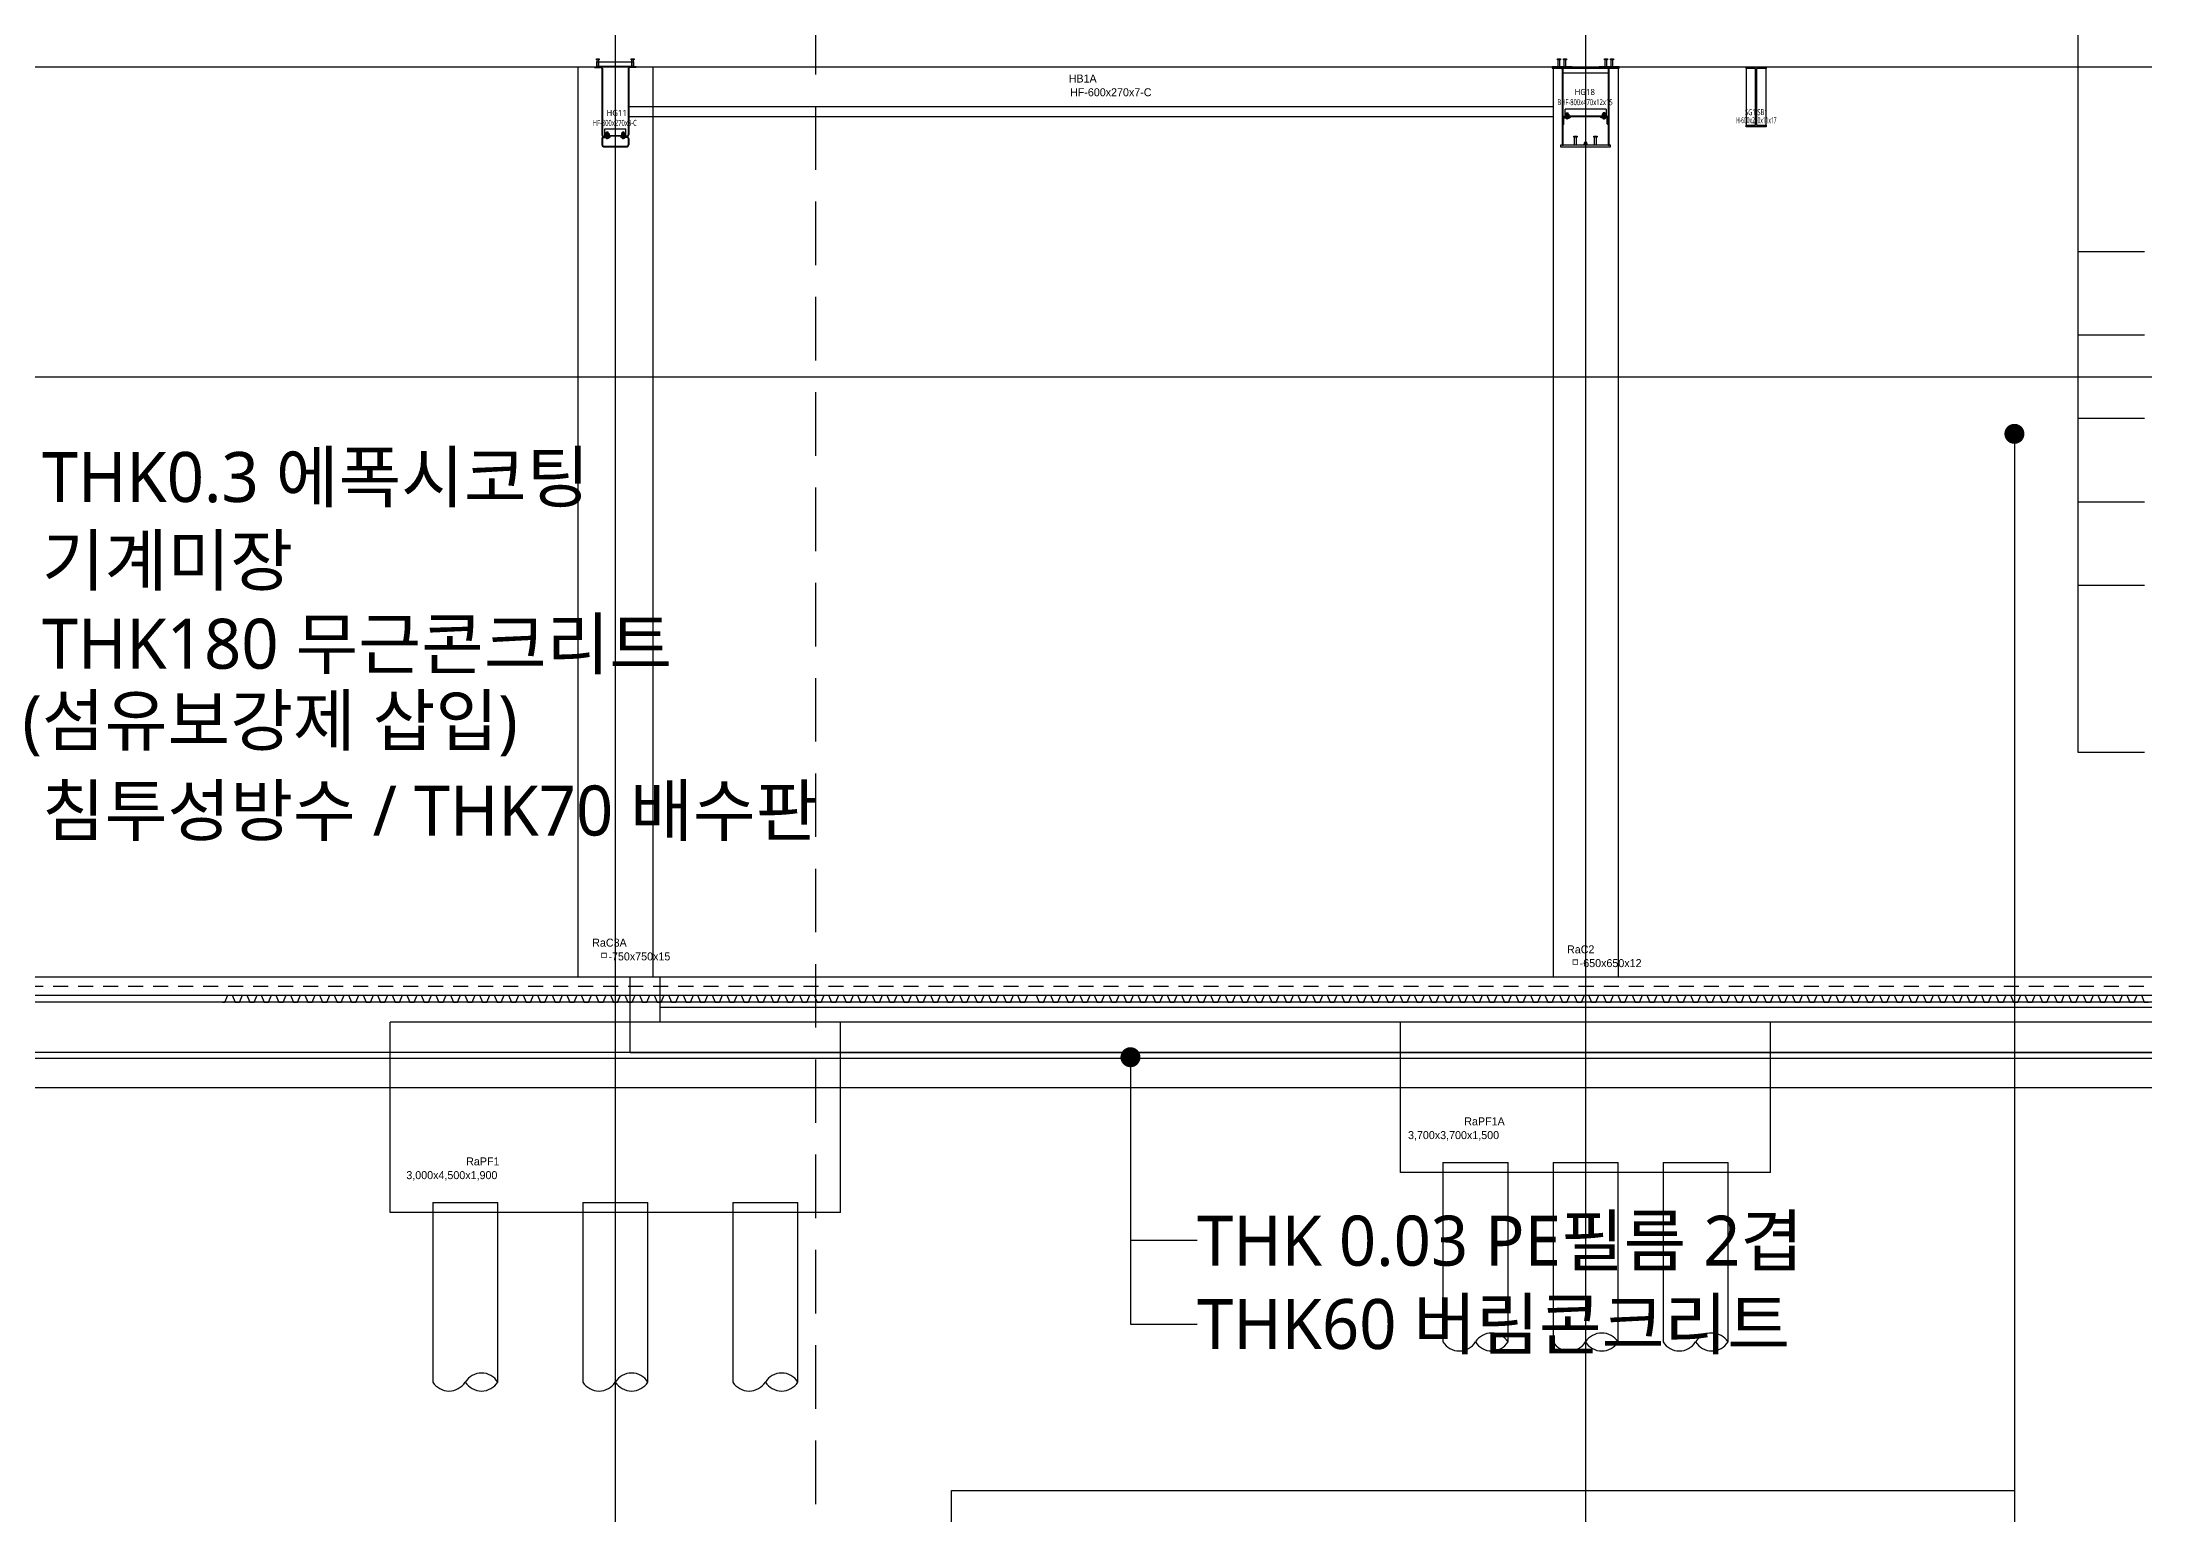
# Model space of a CAD drawing. Header units: millimetres. Extents: x 367092 to 767578, y 396038 to 811791.
# Drawn here: x 446291 to 467312, y 426778 to 441498 of the extents above; entities that cross this region are included whole.
import ezdxf
from ezdxf.enums import TextEntityAlignment as Align

# ---------------------------------------------------------------- set-up
doc = ezdxf.new("R2010")
doc.units = ezdxf.units.MM
doc.header["$LTSCALE"] = 100
doc.header["$MEASUREMENT"] = 0
doc.header["$PDSIZE"] = -10
for name, pattern in [('CENTER', [2, 1.25, -0.25, 0.25, -0.25]), ('HID', [2.5, 1.5, -1]), ('HIDDEN', [9.525, 6.35, -3.175])]:
    doc.linetypes.add(name, pattern=pattern)
doc.layers.get('0').update_dxf_attribs({"linetype": 'CONTINUOUS'})
doc.layers.get('Defpoints').update_dxf_attribs({"color": 171, "linetype": 'CONTINUOUS'})
for name, color, linetype in [('BOLT', 8, 'CONTINUOUS'), ('cen', 14, 'CONTINUOUS'), ('CEN(ST)', 1, 'CENTER'), ('CON', 2, 'CONTINUOUS'), ('ELE-6', 8, 'CONTINUOUS'), ('FIN', 8, 'CONTINUOUS'), ('HF', 3, 'CONTINUOUS'), ('LED', 7, 'CONTINUOUS'), ('plate', 8, 'CONTINUOUS'), ('R', 3, 'CONTINUOUS'), ('SB', 7, 'CONTINUOUS'), ('STEEL', 5, 'CONTINUOUS'), ('STL', 3, 'CONTINUOUS'), ('STUD', 6, 'CONTINUOUS'), ('SYM', 7, 'CONTINUOUS'), ('TEXT(MIN)', 7, 'CONTINUOUS'), ('TITLE', 7, 'CONTINUOUS'), ('W', 7, 'CONTINUOUS'), ('wire-meshes', 1, 'CONTINUOUS'), ('배수판', 5, 'CONTINUOUS')]:
    doc.layers.add(name, color=color, linetype=linetype)
doc.styles.add('CGS', font='cgse', dxfattribs={"bigfont": 'cgs'})
doc.styles.add('TE', font='malgun_0.ttf')
doc.styles.add('나눔바른고딕', font='NanumBarunGothic.ttf')
doc.dimstyles.new('NDIM 1200', dxfattribs={"dimscale": 500, "dimtxt": 3, "dimasz": 1, "dimexe": 2, "dimexo": 2, "dimgap": 1, "dimtad": 1, "dimdec": 0, "dimdsep": 46, "dimtxsty": 'CGS', "dimblk": 'DOT0', "dimcen": 1, "dimdle": 8, "dimclrd": 2, "dimclre": 2, "dimclrt": 2, "dimadec": 0, "dimazin": 0, "dimtfac": 1, "dimtdec": 0, "dimtix": 1, "dimtmove": 2, "dimatfit": 3, "dimldrblk": 'DOT0', "dimfxl": 1, "dimtolj": 1, "dimtzin": 0, "dimlwd": -1, "dimlwe": -1, "dimarcsym": 0})

# ---------------------------------------------------------------- blocks, each defined once
blk = doc.blocks.new('DOT0')
blk.add_line((-3, 0), (3, 0))
at = {"color": 6}
blk.add_circle((0, 0), 0.75, dxfattribs=at)
blk = doc.blocks.new('A$C51E23882')
at = {"layer": 'TITLE'}
blk.add_lwpolyline([(8500, 0), (0, 0), (0, 5200), (8500, 5200)], close=True, dxfattribs=at)
for points in [[(8500, 3200), (0, 3200)], [(3300, 3200), (3300, 0)], [(5300, 3200), (5300, 0)], [(3300, 1600), (8500, 1600)]]:
    blk.add_lwpolyline(points, dxfattribs=at)
at = {"layer": 'TITLE', "style": '나눔바른고딕'}
for s, p in [('F.L', (4352, 2378)), ('S.L', (4352, 778))]:
    blk.add_text(s, height=700, dxfattribs=at).set_placement(p, align=Align.MIDDLE)
blk = doc.blocks.new('*U325')
at = {"layer": 'BOLT'}
for p, q in [((-20, 0), (20, 0)), ((-20, 0), (-20, -4)), ((-17, 18), (17, 18)), ((20, 0), (20, -4)), ((-20, -4), (20, -4)), ((-18, -19), (-18, -6)), ((-14, -4), (14, -4)), ((-14, -20), (14, -20)), ((-10, -20), (-10, -31)), ((-10, -31), (-8, -33)), ((-10, -31), (10, -31)), ((-9, -19), (-9, -6)), ((-8, -33), (8, -33)), ((10, -31), (8, -33)), ((9, -19), (9, -6)), ((10, -20), (10, -31)), ((18, -19), (18, -6))]:
    blk.add_line(p, q, dxfattribs=at)
at = {"layer": 'BOLT', "linetype": 'HIDDEN'}
for p, q in [((-10, 18), (-10, 0)), ((10, 18), (10, 0))]:
    blk.add_line(p, q, dxfattribs=at)
at = {"layer": 'BOLT'}
for centre, radius, start, end in [((0, 13), 17.6, 15.5187, 164.4813), ((-14, -11), 6.71, 47.8966, 132.1034), ((-14, -14), 6.71, 227.8966, 312.1034), ((0, -29), 24.2, 68.2132, 111.7868), ((0, 4), 24.2, 248.2132, 291.7868), ((14, -11), 6.71, 47.8966, 132.1034), ((14, -14), 6.71, 227.8966, 312.1034)]:
    blk.add_arc(centre, radius, start, end, dxfattribs=at)
at = {"layer": 'cen'}
blk.add_line((0, 36), (0, -38), dxfattribs=at)
blk = doc.blocks.new('SB16')
at = {"layer": 'STUD'}
for p, q in [((-8, 0), (-8, 70)), ((8, 0), (8, 70))]:
    blk.add_line(p, q, dxfattribs=at)
blk.add_lwpolyline([(-15, 70), (-15, 80), (14, 80), (14, 70)], close=True, dxfattribs=at)
blk = doc.blocks.new('*U327')
at = {"layer": 'Defpoints'}
blk.add_point((0, 0), dxfattribs=at)
at = {"layer": 'HF'}
for p, q in [((-209, 0), (-147, 0)), ((-209, 0), (-209, -6)), ((209, 0), (147, 0)), ((209, 0), (209, -6)), ((-209, -6), (-147, -6)), ((-135, -18), (-135, -682)), ((-129, -18), (-129, -682)), ((129, -18), (129, -682)), ((135, -18), (135, -682)), ((209, -6), (147, -6)), ((-135, -718), (-135, -782)), ((-129, -718), (-129, -782)), ((-117, -694), (-55, -694)), ((-117, -700), (-55, -700)), ((-117, -706), (-55, -706)), ((-117, -794), (117, -794)), ((-117, -800), (117, -800)), ((-55, -694), (-55, -700)), ((-55, -700), (-55, -706)), ((117, -694), (55, -694)), ((55, -694), (55, -700)), ((117, -700), (55, -700)), ((55, -700), (55, -706)), ((117, -706), (55, -706)), ((129, -718), (129, -782)), ((135, -718), (135, -782))]:
    blk.add_line(p, q, dxfattribs=at)
for centre, radius, start, end in [((-147, -18), 18, 360, 450), ((147, -18), 18, 90, 180), ((-147, -18), 12, 360, 450), ((147, -18), 12, 90, 180), ((-117, -682), 18, 180, 270), ((-117, -718), 18, 90, 180), ((-117, -782), 18, 180, 270), ((-117, -682), 12, 180, 270), ((-117, -718), 12, 90, 180), ((-117, -782), 12, 180, 270), ((117, -682), 12, 270, 360), ((117, -682), 18, 270, 360), ((117, -718), 18, 0, 90), ((117, -718), 12, 0, 90), ((117, -782), 12, 270, 360), ((117, -782), 18, 270, 360)]:
    blk.add_arc(centre, radius, start, end, dxfattribs=at)
blk = doc.blocks.new('*U326')
for p, q in [((185, 0), (185, -50)), ((-185, 0), (-185, -50)), ((-185, 0), (185, 0)), ((-185, -50), (185, -50))]:
    blk.add_line(p, q)
at = {"linetype": 'ByBlock'}
blk.add_line((-185, -6), (185, -6), dxfattribs=at)
at = {"layer": 'Defpoints'}
blk.add_point((0, -50), dxfattribs=at)
blk = doc.blocks.new('HG11-SEC')
at = {"layer": 'plate'}
for p, q in [((-105, -694), (-105, -619)), ((-105, -619), (105, -619)), ((105, -694), (105, -619))]:
    blk.add_line(p, q, dxfattribs=at)
for points in [[(-105, -688), (105, -688)], [(105, -694), (-105, -694)]]:
    blk.add_lwpolyline(points, dxfattribs=at)
at = {"layer": 'BOLT', "rotation": 180}
for p in [(-80, -688), (80, -688)]:
    blk.add_blockref('*U325', p, dxfattribs=at)
at = {"layer": 'HF'}
blk.add_blockref('*U327', (0, 0), dxfattribs=at)
at = {"layer": 'plate', "xscale": -1, "rotation": 180}
blk.add_blockref('*U326', (0, 0), dxfattribs=at)
at = {"layer": 'STUD'}
for p in [(-174, 0), (174, 0)]:
    blk.add_blockref('SB16', p, dxfattribs=at)
at = {"layer": 'Defpoints', "style": '나눔바른고딕', "width": 0.6}
blk.add_text('HF-800x270x8-C', height=60, dxfattribs=at).set_placement((-6, -609), align=Align.BOTTOM_CENTER)
at = {"layer": 'Defpoints', "style": '나눔바른고딕'}
blk.add_text('HG11', height=60, dxfattribs=at).set_placement((14, -509), align=Align.BOTTOM_CENTER)
blk = doc.blocks.new('*U383')
at = {"layer": 'BOLT'}
for p, q in [((-20, 0), (20, 0)), ((-20, 0), (-20, -4)), ((-17, 15), (17, 15)), ((20, 0), (20, -4)), ((-20, -4), (20, -4)), ((-18, -19), (-18, -6)), ((-14, -4), (14, -4)), ((-14, -20), (14, -20)), ((-10, -20), (-10, -31)), ((-10, -31), (-8, -33)), ((-10, -31), (10, -31)), ((-9, -19), (-9, -6)), ((-8, -33), (8, -33)), ((10, -31), (8, -33)), ((9, -19), (9, -6)), ((10, -20), (10, -31)), ((18, -19), (18, -6))]:
    blk.add_line(p, q, dxfattribs=at)
at = {"layer": 'BOLT', "linetype": 'HIDDEN'}
for p, q in [((-10, 15), (-10, 0)), ((10, 15), (10, 0))]:
    blk.add_line(p, q, dxfattribs=at)
at = {"layer": 'BOLT'}
for centre, radius, start, end in [((0, 10), 17.6, 15.5187, 164.4813), ((-14, -11), 6.71, 47.8966, 132.1034), ((-14, -14), 6.71, 227.8966, 312.1034), ((0, -29), 24.2, 68.2132, 111.7868), ((0, 4), 24.2, 248.2132, 291.7868), ((14, -11), 6.71, 47.8966, 132.1034), ((14, -14), 6.71, 227.8966, 312.1034)]:
    blk.add_arc(centre, radius, start, end, dxfattribs=at)
at = {"layer": 'cen'}
blk.add_line((0, 33), (0, -38), dxfattribs=at)
blk = doc.blocks.new('W')
at = {"layer": 'W'}
h = blk.add_hatch(color=256, dxfattribs=at)
h.dxf.hatch_style = 1
edge = h.paths.add_edge_path()
edge.add_line((0, 0), (0, 7.5))
edge.add_arc((0, 0), 7.5, 90, 180)
edge.add_line((-7.5, 0), (0, 0))
blk.add_lwpolyline([(0, 0), (0, 7.5, 0.4142136), (-7.5, 0)], format="xyb", close=True, dxfattribs=at)
blk = doc.blocks.new('*U382')
at = {"layer": 'STUD', "color": 0, "linetype": 'ByBlock'}
for p, q in [((0, 11), (-80, 11)), ((0, -11), (-80, -11))]:
    blk.add_line(p, q, dxfattribs=at)
blk.add_lwpolyline([(-80, -17), (-90, -17), (-90, 17), (-80, 17)], close=True, dxfattribs=at)
blk = doc.blocks.new('R')
at = {"layer": 'R', "const_width": 15}
blk.add_lwpolyline([(-7.5, -15, 1), (7.5, -15, 1)], format="xyb", close=True, dxfattribs=at)
at = {"layer": 'R'}
blk.add_circle((0, -15), 15, dxfattribs=at)
blk = doc.blocks.new('HG18-SEC')
at = {"layer": 'W'}
h = blk.add_hatch(color=256, dxfattribs=at)
h.dxf.hatch_style = 1
h.paths.add_polyline_path([(-225, -15), (-235, -25), (-235, -15)])
h = blk.add_hatch(color=256, dxfattribs=at)
h.dxf.hatch_style = 1
h.paths.add_polyline_path([(225, -15), (235, -25), (235, -15)])
h = blk.add_hatch(color=256, dxfattribs=at)
h.dxf.hatch_style = 1
edge = h.paths.add_edge_path()
edge.add_line((-225, -575), (-225, -582))
edge.add_arc((-234, -567), 18.2, 300.2401, 362.539)
edge.add_arc((-227, -564), 10.7, 278.6843, 351.3157, ccw=False)
h = blk.add_hatch(color=256, dxfattribs=at)
h.dxf.hatch_style = 1
edge = h.paths.add_edge_path()
edge.add_line((225, -575), (225, -582))
edge.add_arc((234, -567), 18.2, 177.461, 239.7599, ccw=False)
edge.add_arc((227, -564), 10.7, 188.6843, 261.3157)
h = blk.add_hatch(color=256, dxfattribs=at)
h.dxf.hatch_style = 1
h.paths.add_polyline_path([(-225, -785), (-235, -775), (-235, -785)])
h = blk.add_hatch(color=256, dxfattribs=at)
h.dxf.hatch_style = 1
h.paths.add_polyline_path([(225, -785), (235, -775), (235, -785)])
at = {"layer": 'Defpoints'}
for p in [(-235, -20), (235, -20), (0, -785), (0, -800)]:
    blk.add_point(p, dxfattribs=at)
at = {"layer": 'HF', "linetype": 'ByBlock'}
for points in [[(-135, 0), (-335, 0), (-335, -15), (-135, -15)], [(335, 0), (135, 0), (135, -15), (335, -15)], [(-235, -785), (-225, -785), (-225, -15), (-235, -15)], [(225, -785), (235, -785), (235, -15), (225, -15)], [(-250, -800), (250, -800), (250, -785), (-250, -785)]]:
    blk.add_lwpolyline(points, close=True, dxfattribs=at)
for points in [[(-207, -509), (-159, -509, 0.414214), (-150, -500), (-225, -500), (-225, -575, 0.414214), (-216, -566), (-216, -518, -0.414214)], [(207, -509), (159, -509, -0.414214), (150, -500), (225, -500), (225, -575, -0.414214), (216, -566), (216, -518, 0.414214)]]:
    blk.add_lwpolyline(points, format="xyb", close=True, dxfattribs=at)
at = {"layer": 'plate'}
for p, q in [((225, -15), (-225, -15)), ((225, -15), (-225, -15)), ((225, -15), (-225, -15)), ((225, -19), (-225, -19)), ((225, -19), (-225, -19)), ((225, -19), (-225, -19)), ((225, -65), (-225, -65)), ((225, -65), (-225, -65)), ((225, -65), (-225, -65)), ((205, -425), (-205, -425)), ((-205, -500), (-205, -425)), ((205, -494), (-205, -494)), ((205, -500), (-205, -500)), ((205, -425), (205, -500))]:
    blk.add_line(p, q, dxfattribs=at)
at = {"layer": 'W'}
for points in [[(-225, -15), (-235, -25), (-235, -15)], [(225, -15), (235, -25), (235, -15)], [(-225, -785), (-235, -775), (-235, -785)], [(225, -785), (235, -775), (235, -785)]]:
    blk.add_lwpolyline(points, close=True, dxfattribs=at)
for points in [[(-225, -575), (-225, -582, 0.278729), (-216, -566, -0.327968)], [(225, -575), (225, -582, -0.278729), (216, -566, 0.327968)]]:
    blk.add_lwpolyline(points, format="xyb", close=True, dxfattribs=at)
at = {"xscale": -1}
blk.add_blockref('W', (-225, -500), dxfattribs=at)
blk.add_blockref('W', (225, -500))
at = {"xscale": -1.066666666666665, "yscale": 1.066666666666665, "zscale": 1.066666666666665, "rotation": 180}
blk.add_blockref('R', (0, -785), dxfattribs=at)
at = {"layer": 'BOLT', "xscale": -1, "rotation": 180}
blk.add_blockref('*U383', (-185, -494), dxfattribs=at)
at = {"layer": 'BOLT', "rotation": 180}
blk.add_blockref('*U383', (185, -494), dxfattribs=at)
at = {"layer": 'SB', "color": 4, "rotation": 270}
for p in [(-100, -785), (100, -785)]:
    blk.add_blockref('*U382', p, dxfattribs=at)
at = {"layer": 'STUD'}
for p in [(-265, 0), (-205, 0), (205, 0), (265, 0)]:
    blk.add_blockref('SB16', p, dxfattribs=at)
at = {"layer": 'Defpoints', "style": '나눔바른고딕', "width": 0.6}
blk.add_text('BHF-800x470x12x15', height=60, dxfattribs=at).set_placement((-6, -402), align=Align.BOTTOM_CENTER)
at = {"layer": 'Defpoints', "style": '나눔바른고딕'}
blk.add_text('HG18', height=60, dxfattribs=at).set_placement((-8, -300), align=Align.BOTTOM_CENTER)
blk = doc.blocks.new('*U166')
at = {"layer": 'Defpoints'}
for p, q in [((-100, 283), (-100, -283)), ((100, -283), (100, 283)), ((-5.5, 0), (5.5, 0))]:
    blk.add_line(p, q, dxfattribs=at)
at = {"layer": 'STEEL', "color": 0, "linetype": 'ByBlock', "ltscale": 0.5}
for p, q in [((-5.5, 283), (-100, 283)), ((-5.5, -283), (-5.5, 283)), ((100, 283), (5.5, 283)), ((5.5, 283), (5.5, -283)), ((-100, -283), (-5.5, -283)), ((5.5, -283), (100, -283))]:
    blk.add_line(p, q, dxfattribs=at)
for points in [[(-100, 283), (-100, 300), (100, 300), (100, 283)], [(100, -283), (100, -300), (-100, -300), (-100, -283)]]:
    blk.add_lwpolyline(points, dxfattribs=at)
blk = doc.blocks.new('SG1')
at = {"layer": 'STL'}
blk.add_blockref('*U166', (0, -225), dxfattribs=at)
at = {"layer": 'Defpoints', "style": 'TE'}
for s, width, p in [('SG1,SB1', 0.6, (2, -379)), ('H-600x200x11x17', 0.5, (2, -459))]:
    blk.add_text(s, height=60, dxfattribs=dict(at, width=width)).set_placement(p, align=Align.MIDDLE_CENTER)

msp = doc.modelspace()

# ---------------------------------------------------------------- linework, layer by layer
at = {"layer": 'CEN(ST)', "ltscale": 10000}
for p, q in [((452021.8, 499911.1), (452021.8, 418443.5)), ((461720.5, 499911.1), (461720.5, 418443.5)), ((385174.2, 438151), (536557.9, 438151)), ((385174.2, 431051), (536557.9, 431051))]:
    msp.add_line(p, q, dxfattribs=at)
at = {"layer": 'CON', "ltscale": 1000}
msp.add_line((423351.8, 441251), (533944.1, 441251), dxfattribs=at)
at = {"layer": 'CON', "ltscale": 0.1}
for p, q in [((478072.8, 431901), (423351.8, 431901)), ((477605.6, 431401), (425308.3, 431401))]:
    msp.add_line(p, q, dxfattribs=at)
at = {"layer": 'ELE-6', "ltscale": 10000}
for p, q in [((451646.8, 441251), (451646.8, 432151)), ((452396.8, 441251), (452396.8, 432151)), ((461395.5, 441251), (461395.5, 432151)), ((462045.5, 441251), (462045.5, 432151)), ((461395.5, 440851), (452156.8, 440851)), ((461395.5, 440751), (452156.8, 440751)), ((452171.8, 431401), (452171.8, 432151)), ((452471.8, 431701), (452471.8, 432151)), ((449771.8, 429801), (449771.8, 431701)), ((454271.8, 431701), (449771.8, 431701)), ((509763.8, 431701), (452471.8, 431701)), ((454271.8, 429801), (454271.8, 431701)), ((459870.5, 430201), (459870.5, 431701)), ((463570.5, 430201), (463570.5, 431701)), ((452171.8, 431401), (510063.8, 431401)), ((460295.5, 430301), (460295.5, 428506.3)), ((460295.5, 430301), (460945.5, 430301)), ((460945.5, 428506.3), (460945.5, 430301)), ((461395.5, 430301), (461395.5, 428506.3)), ((461395.5, 430301), (462045.5, 430301)), ((462045.5, 428506.3), (462045.5, 430301)), ((462495.5, 430301), (462495.5, 428506.3)), ((462495.5, 430301), (463145.5, 430301)), ((463145.5, 428506.3), (463145.5, 430301)), ((463570.5, 430201), (459870.5, 430201)), ((450196.8, 429901), (450196.8, 428106.3)), ((450196.8, 429901), (450846.8, 429901)), ((450846.8, 428106.3), (450846.8, 429901)), ((451696.8, 429901), (451696.8, 428106.3)), ((451696.8, 429901), (452346.8, 429901)), ((452346.8, 428106.3), (452346.8, 429901)), ((453196.8, 429901), (453196.8, 428106.3)), ((453196.8, 429901), (453846.8, 429901)), ((453846.8, 428106.3), (453846.8, 429901)), ((454271.8, 429801), (449771.8, 429801))]:
    msp.add_line(p, q, dxfattribs=at)
msp.add_lwpolyline([(452471.8, 431851), (509763.8, 431851)], dxfattribs=at)
for centre, start, end in [((460458, 428608.5), 212.17212, 327.82788), ((460783, 428404.1), 32.17212, 147.82788), ((460783, 428608.5), 212.17212, 327.82788), ((461558, 428608.5), 212.17212, 327.82788), ((461883, 428404.1), 32.17212, 147.82788), ((461883, 428608.5), 212.17212, 327.82788), ((462658, 428608.5), 212.17212, 327.82788), ((462983, 428404.1), 32.17212, 147.82788), ((462983, 428608.5), 212.17212, 327.82788), ((450359.3, 428208.5), 212.17212, 327.82788), ((450684.3, 428004.1), 32.17212, 147.82788), ((450684.3, 428208.5), 212.17212, 327.82788), ((451859.3, 428208.5), 212.17212, 327.82788), ((452184.3, 428004.1), 32.17212, 147.82788), ((452184.3, 428208.5), 212.17212, 327.82788), ((453359.3, 428208.5), 212.17212, 327.82788), ((453684.3, 428004.1), 32.17212, 147.82788), ((453684.3, 428208.5), 212.17212, 327.82788)]:
    msp.add_arc(centre, 192, start, end, dxfattribs=at)
at = {"layer": 'FIN', "ltscale": 10000}
for points in [[(478072.8, 432051), (477872.8, 432051), (477872.8, 432151), (423651.8, 432151)], [(481152.4, 431041), (477744.2, 431041), (477571, 431341), (425343, 431341), (424361.5, 429641), (422226.8, 429641), (422226.8, 429701), (422326.8, 429701)]]:
    msp.add_lwpolyline(points, dxfattribs=at)
at = {"layer": 'FIN'}
msp.add_lwpolyline([(423351.8, 431971), (478278.8, 431971)], dxfattribs=at)
at = {"layer": 'LED', "ltscale": 10000}
for p, q in [((467309.2, 439401), (466642.5, 439401)), ((467309.2, 438567.6), (466642.5, 438567.6)), ((467309.2, 437734.3), (466642.5, 437734.3)), ((467309.2, 436901), (466642.5, 436901)), ((467309.2, 436067.6), (466642.5, 436067.6)), ((457838, 429519), (457171.4, 429519))]:
    msp.add_line(p, q, dxfattribs=at)
at = {"layer": 'SYM', "linetype": 'HIDDEN'}
msp.add_lwpolyline([(454021.8, 499911.1), (454021.8, 418443.5)], dxfattribs=at)
at = {"layer": 'wire-meshes', "linetype": 'HID'}
msp.add_lwpolyline([(423651.8, 432061), (477872.8, 432061)], dxfattribs=at)
at = {"layer": '배수판'}
msp.add_lwpolyline([(448092.8, 431901), (448119.5, 431901), (448149.4, 431971), (448192.2, 431971), (448222.1, 431901), (448264.9, 431901), (448294.8, 431971), (448337.6, 431971), (448367.5, 431901), (448410.3, 431901), (448440.2, 431971), (448483, 431971), (448512.9, 431901), (448555.7, 431901), (448585.6, 431971), (448628.4, 431971), (448658.3, 431901), (448701.1, 431901), (448731, 431971), (448773.8, 431971), (448803.7, 431901), (448846.5, 431901), (448876.4, 431971), (448919.2, 431971), (448949.1, 431901), (448991.9, 431901), (449021.8, 431971), (449064.6, 431971), (449094.5, 431901), (449137.3, 431901), (449167.2, 431971), (449210, 431971), (449239.9, 431901), (449282.7, 431901), (449312.6, 431971), (449355.4, 431971), (449385.3, 431901), (449428.1, 431901), (449458, 431971), (449500.8, 431971), (449530.7, 431901), (449573.5, 431901), (449603.4, 431971), (449646.2, 431971), (449676.1, 431901), (449718.9, 431901), (449748.8, 431971), (449791.6, 431971), (449821.5, 431901), (449864.3, 431901), (449894.2, 431971), (449937, 431971), (449966.9, 431901), (450009.7, 431901), (450039.6, 431971), (450082.4, 431971), (450112.3, 431901), (450155.1, 431901), (450185, 431971), (450227.8, 431971), (450257.7, 431901), (450300.5, 431901), (450330.4, 431971), (450373.2, 431971), (450403.1, 431901), (450445.9, 431901), (450475.8, 431971), (450518.6, 431971), (450548.5, 431901), (450591.3, 431901), (450621.2, 431971), (450664, 431971), (450693.9, 431901), (450736.7, 431901), (450766.6, 431971), (450809.4, 431971), (450839.3, 431901), (450882.1, 431901), (450912, 431971), (450954.8, 431971), (450984.7, 431901), (451027.5, 431901), (451057.4, 431971), (451100.2, 431971), (451130.1, 431901), (451172.9, 431901), (451202.8, 431971), (451245.6, 431971), (451275.5, 431901), (451318.3, 431901), (451348.2, 431971), (451391, 431971), (451420.9, 431901), (451463.7, 431901), (451493.6, 431971), (451536.4, 431971), (451566.3, 431901), (451609.1, 431901), (451639, 431971), (451681.8, 431971), (451711.7, 431901), (451754.5, 431901), (451784.4, 431971), (451827.2, 431971), (451857.1, 431901), (451899.9, 431901), (451929.8, 431971), (451972.6, 431971), (452002.5, 431901), (452045.3, 431901), (452075.2, 431971), (452118, 431971), (452147.9, 431901), (452190.7, 431901), (452220.6, 431971), (452263.4, 431971), (452293.3, 431901), (452336.1, 431901), (452366, 431971), (452408.8, 431971), (452438.7, 431901), (452481.5, 431901), (452511.4, 431971), (452554.2, 431971), (452584.1, 431901), (452626.9, 431901), (452656.8, 431971), (452699.6, 431971), (452729.5, 431901), (452772.3, 431901), (452802.2, 431971), (452845, 431971), (452874.9, 431901), (452917.7, 431901), (452947.6, 431971), (452990.4, 431971), (453020.3, 431901), (453063.1, 431901), (453093, 431971), (453135.8, 431971), (453165.7, 431901), (453208.5, 431901), (453238.4, 431971), (453281.2, 431971), (453311.1, 431901), (453353.9, 431901), (453383.8, 431971), (453426.6, 431971), (453456.5, 431901), (453499.3, 431901), (453529.2, 431971), (453572, 431971), (453601.9, 431901), (453644.7, 431901), (453674.6, 431971), (453717.4, 431971), (453747.3, 431901), (453790.1, 431901), (453820, 431971), (453862.8, 431971), (453892.7, 431901), (453935.5, 431901), (453965.4, 431971), (454008.2, 431971), (454038.1, 431901), (454080.9, 431901), (454110.8, 431971), (454153.6, 431971), (454183.5, 431901), (454226.3, 431901), (454256.2, 431971), (454299, 431971), (454328.9, 431901), (454371.7, 431901), (454401.6, 431971), (454444.3, 431971), (454474.3, 431901), (454517, 431901), (454547, 431971), (454589.7, 431971), (454619.7, 431901), (454662.4, 431901), (454692.4, 431971), (454735.1, 431971), (454765.1, 431901), (454807.8, 431901), (454837.8, 431971), (454880.5, 431971), (454910.5, 431901), (454953.2, 431901), (454983.2, 431971), (455025.9, 431971), (455055.9, 431901), (455098.6, 431901), (455128.6, 431971), (455171.3, 431971), (455201.3, 431901), (455244, 431901), (455274, 431971), (455316.7, 431971), (455346.7, 431901), (455389.4, 431901), (455419.4, 431971), (455462.1, 431971), (455492.1, 431901), (455534.8, 431901), (455564.8, 431971), (455607.5, 431971), (455637.5, 431901), (455680.2, 431901), (455710.2, 431971), (455752.9, 431971), (455782.9, 431901), (455825.6, 431901), (455855.6, 431971), (455898.3, 431971), (455928.3, 431901), (455971, 431901), (456001, 431971), (456043.7, 431971), (456073.7, 431901), (456116.4, 431901), (456146.4, 431971), (456228.2, 431971), (456258.1, 431901), (456300.9, 431901), (456330.8, 431971), (456373.6, 431971), (456403.5, 431901), (456446.3, 431901), (456476.2, 431971), (456519, 431971), (456548.9, 431901), (456591.7, 431901), (456621.6, 431971), (456664.4, 431971), (456694.3, 431901), (456737.1, 431901), (456767, 431971), (456809.8, 431971), (456839.7, 431901), (456882.5, 431901), (456912.4, 431971), (456955.2, 431971), (456985.1, 431901), (457027.9, 431901), (457057.8, 431971), (457100.6, 431971), (457130.5, 431901), (457173.3, 431901), (457203.2, 431971), (457246, 431971), (457275.9, 431901), (457318.7, 431901), (457348.6, 431971), (457391.4, 431971), (457421.3, 431901), (457464.1, 431901), (457494, 431971), (457536.8, 431971), (457566.7, 431901), (457609.5, 431901), (457639.4, 431971), (457682.2, 431971), (457712.1, 431901), (457754.9, 431901), (457784.8, 431971), (457827.6, 431971), (457857.5, 431901), (457900.3, 431901), (457930.2, 431971), (457973, 431971), (458002.9, 431901), (458045.7, 431901), (458075.6, 431971), (458118.4, 431971), (458148.3, 431901), (458191.1, 431901), (458221, 431971), (458263.8, 431971), (458293.7, 431901), (458336.5, 431901), (458366.4, 431971), (458409.2, 431971), (458439.1, 431901), (458481.9, 431901), (458511.8, 431971), (458554.6, 431971), (458584.5, 431901), (458627.3, 431901), (458657.2, 431971), (458700, 431971), (458729.9, 431901), (458772.7, 431901), (458802.6, 431971), (458845.4, 431971), (458875.3, 431901), (458918.1, 431901), (458948, 431971), (458990.8, 431971), (459020.7, 431901), (459063.5, 431901), (459093.4, 431971), (459136.2, 431971), (459166.1, 431901), (459208.9, 431901), (459238.8, 431971), (459281.6, 431971), (459311.5, 431901), (459354.3, 431901), (459384.2, 431971), (459427, 431971), (459456.9, 431901), (459499.7, 431901), (459529.6, 431971), (459572.4, 431971), (459602.3, 431901), (459645.1, 431901), (459675, 431971), (459717.8, 431971), (459747.7, 431901), (459790.5, 431901), (459820.4, 431971), (459863.2, 431971), (459893.1, 431901), (459935.9, 431901), (459965.8, 431971), (460008.6, 431971), (460038.5, 431901), (460081.3, 431901), (460111.2, 431971), (460154, 431971), (460183.9, 431901), (460226.7, 431901), (460256.6, 431971), (460299.4, 431971), (460329.3, 431901), (460372.1, 431901), (460402, 431971), (460442.6, 431971), (460472.6, 431901), (460515.3, 431901), (460545.3, 431971), (460588, 431971), (460618, 431901), (460660.7, 431901), (460690.7, 431971), (460733.4, 431971), (460763.4, 431901), (460806.1, 431901), (460836.1, 431971), (460878.8, 431971), (460908.8, 431901), (460951.5, 431901), (460981.5, 431971), (461024.2, 431971), (461054.2, 431901), (461096.9, 431901), (461126.9, 431971), (461169.6, 431971), (461199.6, 431901), (461242.3, 431901), (461272.3, 431971), (461315, 431971), (461345, 431901), (461387.7, 431901), (461417.7, 431971), (461460.4, 431971), (461490.4, 431901), (461533.1, 431901), (461563.1, 431971), (461605.8, 431971), (461635.8, 431901), (461678.5, 431901), (461708.5, 431971), (461751.2, 431971), (461781.2, 431901), (461823.9, 431901), (461853.8, 431971), (461896.6, 431971), (461926.5, 431901), (461969.3, 431901), (461999.2, 431971), (462042, 431971), (462071.9, 431901), (462114.7, 431901), (462144.6, 431971), (462187.4, 431971), (462217.3, 431901), (462260.1, 431901), (462290, 431971), (462332.8, 431971), (462362.7, 431901), (462405.5, 431901), (462435.4, 431971), (462478.2, 431971), (462508.1, 431901), (462550.9, 431901), (462580.8, 431971), (462623.6, 431971), (462653.5, 431901), (462696.3, 431901), (462726.2, 431971), (462769, 431971), (462798.9, 431901), (462841.7, 431901), (462871.6, 431971), (462914.4, 431971), (462944.3, 431901), (462987.1, 431901), (463017, 431971), (463059.8, 431971), (463089.7, 431901), (463132.5, 431901), (463162.4, 431971), (463205.2, 431971), (463235.1, 431901), (463277.9, 431901), (463307.8, 431971), (463350.6, 431971), (463380.5, 431901), (463423.3, 431901), (463453.2, 431971), (463496, 431971), (463525.9, 431901), (463568.7, 431901), (463598.6, 431971), (463641.4, 431971), (463671.3, 431901), (463714.1, 431901), (463744, 431971), (463786.8, 431971), (463816.7, 431901), (463859.5, 431901), (463889.4, 431971), (463932.2, 431971), (463962.1, 431901), (464004.9, 431901), (464034.8, 431971), (464077.6, 431971), (464107.5, 431901), (464150.3, 431901), (464180.2, 431971), (464223, 431971), (464252.9, 431901), (464295.7, 431901), (464325.6, 431971), (464368.4, 431971), (464398.3, 431901), (464441.1, 431901), (464471, 431971), (464513.8, 431971), (464543.7, 431901), (464586.5, 431901), (464616.4, 431971), (464659.2, 431971), (464689.1, 431901), (464731.9, 431901), (464761.8, 431971), (464804.6, 431971), (464834.5, 431901), (464877.3, 431901), (464907.2, 431971), (464950, 431971), (464979.9, 431901), (465022.7, 431901), (465052.6, 431971), (465095.4, 431971), (465125.3, 431901), (465168.1, 431901), (465198, 431971), (465240.8, 431971), (465270.7, 431901), (465313.5, 431901), (465343.4, 431971), (465386.2, 431971), (465416.1, 431901), (465458.9, 431901), (465488.8, 431971), (465531.6, 431971), (465561.5, 431901), (465604.3, 431901), (465634.2, 431971), (465677, 431971), (465706.9, 431901), (465749.7, 431901), (465779.6, 431971), (465822.4, 431971), (465852.3, 431901), (465895.1, 431901), (465925, 431971), (465967.8, 431971), (465997.7, 431901), (466040.5, 431901), (466070.4, 431971), (466113.2, 431971), (466143.1, 431901), (466185.9, 431901), (466215.8, 431971), (466258.6, 431971), (466288.5, 431901), (466331.3, 431901), (466361.2, 431971), (466404, 431971), (466433.9, 431901), (466476.7, 431901), (466506.6, 431971), (466549.4, 431971), (466579.3, 431901), (466622.1, 431901), (466652, 431971), (466694.8, 431971), (466724.7, 431901), (466767.5, 431901), (466797.4, 431971), (466840.2, 431971), (466870.1, 431901), (466912.9, 431901), (466942.8, 431971), (466985.6, 431971), (467015.5, 431901), (467058.3, 431901), (467088.2, 431971), (467131, 431971), (467160.9, 431901), (467203.7, 431901), (467233.6, 431971), (467276.4, 431971), (467306.3, 431901), (467349.1, 431901)], dxfattribs=at)

# ---------------------------------------------------------------- block references
for name, p in [('HG11-SEC', (452021.8, 441251)), ('HG18-SEC', (461720.5, 441251))]:
    msp.add_blockref(name, p)
at = {"xscale": 1.249999999999993, "yscale": 1.249999999999993, "zscale": 1.249999999999993}
msp.add_blockref('A$C51E23882', (455382.9, 420520.5), dxfattribs=at)
at = {"layer": 'STL'}
msp.add_blockref('SG1', (463425.5, 441176), dxfattribs=at)

# ---------------------------------------------------------------- texts
at = {"layer": 'Defpoints', "style": 'CGS'}
for s, p in [('HB1A', (456693.6, 441069.2)), ('HF-600x270x7-C', (456974.8, 440931.8)), ('RaC3A', (451963.4, 432433.2)), ('RaC2', (461672.1, 432366.2)), ('ㅁ-750x750x15', (452218.2, 432295.9)), ('ㅁ-650x650x12', (461926.9, 432228.9)), ('RaPF1A', (460710.5, 430647.2)), ('3,700x3,700x1,500', (460401.2, 430509.9)), ('RaPF1', (450697.3, 430247.2)), ('3,000x4,500x1,900', (450388, 430109.9))]:
    msp.add_text(s, height=80, dxfattribs=at).set_placement(p, align=Align.BOTTOM_CENTER)
at = {"layer": 'TEXT(MIN)', "style": '나눔바른고딕'}
for s, p in [('THK0.3 에폭시코팅', (446290.3, 437151)), ('기계미장', (446290.3, 436317.6)), ('THK180 무근콘크리트', (446290.3, 435484.3)), ('(섬유보강제 삽입)', (446094.5, 434718.8)), ('침투성방수 / THK70 배수판', (446290.3, 433817.6)), ('THK 0.03 PE필름 2겹', (457838, 429519)), ('THK60 버림콘크리트', (457838, 428685.7))]:
    msp.add_text(s, height=500, dxfattribs=at).set_placement(p, align=Align.MIDDLE_LEFT)

# ---------------------------------------------------------------- leaders
at = {"layer": 'LED', "ltscale": 10000}
for points in [[(465975.9, 442701), (465975.9, 443701), (466642.5, 443701), (466642.5, 434401), (467309.2, 434401)], [(466007.9, 437582.2), (466007.9, 427020.5)], [(457171.4, 431352.3), (457171.4, 428685.7), (457838, 428685.7)]]:
    msp.add_leader(points, dimstyle='NDIM 1200', override={"dimasz": 0.4, "dimtad": 0, "dimclrd": 256, "dimldrblk": 'Dot'}, dxfattribs=at)

doc.saveas('drawing.dxf')
